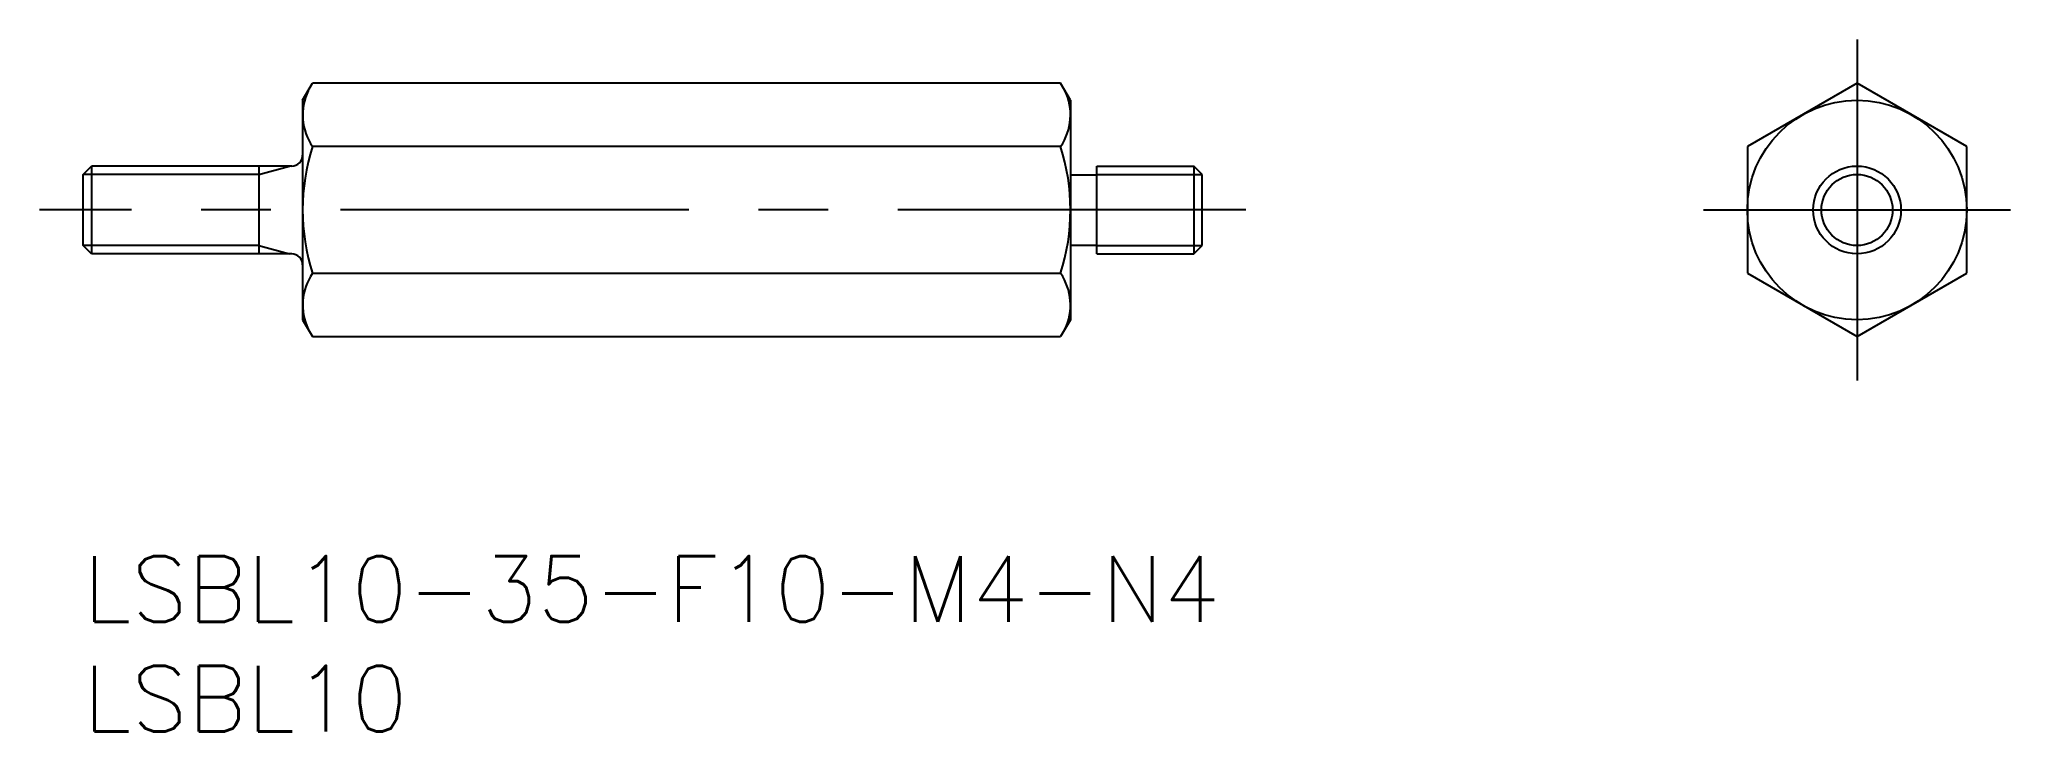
# Model space of a CAD drawing. Extents: x -2 to 87.9, y -8 to 23.5.
import ezdxf

# ---------------------------------------------------------------- set-up
doc = ezdxf.new("R2010")
doc.units = 0
doc.header["$LTSCALE"] = 0.5
doc.linetypes.add('CENTER', pattern=[50.8, 31.75, -6.35, 6.35, -6.35])
for name, color, linetype in [('MSM_CENTER', 1, 'CENTER'), ('MSM_CONTINUOUS', 7, 'CONTINUOUS'), ('MSM_NARROW', 5, 'CONTINUOUS'), ('MSM_PART_NUMBER', 7, 'CONTINUOUS')]:
    doc.layers.add(name, color=color, linetype=linetype)
doc.styles.get("Standard").update_dxf_attribs({"font": 'txt.shx', "height": 3, "bigfont": 'bigfont.shx'})

# ---------------------------------------------------------------- blocks, each defined once
blk = doc.blocks.new('*U4')
at = {"layer": 'MSM_PART_NUMBER'}
blk.add_text('LSBL10-35-F10-M4-N4', height=3, dxfattribs=at).set_placement((0, -3))
blk = doc.blocks.new('*U5')
at = {"layer": 'MSM_PART_NUMBER'}
blk.add_text('LSBL10', height=3, dxfattribs=at).set_placement((0, -8))

msp = doc.modelspace()

# ---------------------------------------------------------------- linework, layer by layer
at = {"layer": 'MSM_CENTER'}
for p, q in [((80.856, 23.547), (80.856, 8)), ((53, 15.774), (-2, 15.774)), ((73.856, 15.774), (87.856, 15.774))]:
    msp.add_line(p, q, dxfattribs=at)
at = {"layer": 'MSM_CONTINUOUS'}
for p, q in [((10, 20.774), (10.447, 21.547)), ((10, 20.774), (10, 10.774)), ((44.553, 21.547), (10.447, 21.547)), ((45, 20.774), (44.553, 21.547)), ((45, 20.774), (45, 10.774)), ((80.856, 21.547), (75.856, 18.66)), ((85.856, 18.66), (80.856, 21.547)), ((44.553, 18.66), (10.447, 18.66)), ((75.856, 18.66), (75.856, 12.887)), ((85.856, 12.887), (85.856, 18.66)), ((0, 17.395), (0.379, 17.774)), ((0, 14.153), (0, 17.395)), ((9.5, 17.774), (0.379, 17.774)), ((0.379, 17.774), (0.379, 13.774)), ((8, 17.774), (8, 13.774)), ((45, 17.374), (46.2, 17.374)), ((46.2, 17.774), (50.621, 17.774)), ((46.2, 13.774), (46.2, 17.774)), ((51, 17.395), (50.621, 17.774)), ((50.621, 17.774), (50.621, 13.774)), ((51, 14.153), (51, 17.395)), ((0.379, 13.774), (0, 14.153)), ((9.5, 13.774), (0.379, 13.774)), ((45, 14.174), (46.2, 14.174)), ((46.2, 13.774), (50.621, 13.774)), ((50.621, 13.774), (51, 14.153)), ((10.447, 12.887), (44.553, 12.887)), ((75.856, 12.887), (80.856, 10)), ((80.856, 10), (85.856, 12.887)), ((10, 10.774), (10.447, 10)), ((10.447, 10), (44.553, 10)), ((45, 10.774), (44.553, 10))]:
    msp.add_line(p, q, dxfattribs=at)
for radius in [5, 2]:
    msp.add_circle((80.856, 15.774), radius, dxfattribs=at)
for centre, radius, start, end in [((12.556, 20.104), 2.556, 154.38425, 214.38425), ((42.444, 20.104), 2.556, 325.61575, 25.61575), ((9.5, 18.274), 0.5, 270, 0), ((19.553, 15.774), 9.553, 162.41205, 197.58795), ((35.447, 15.774), 9.553, 342.41205, 17.58795), ((9.5, 13.274), 0.5, 0, 90), ((12.556, 11.443), 2.556, 145.61575, 205.61575), ((42.444, 11.443), 2.556, 334.38425, 34.38425)]:
    msp.add_arc(centre, radius, start, end, dxfattribs=at)
at = {"layer": 'MSM_NARROW'}
for p, q in [((8, 17.395), (0, 17.395)), ((8, 17.395), (9.4, 17.774)), ((46.2, 17.395), (51, 17.395)), ((8, 14.153), (0, 14.153)), ((8, 14.153), (9.4, 13.774)), ((46.2, 14.153), (51, 14.153))]:
    msp.add_line(p, q, dxfattribs=at)
msp.add_circle((80.856, 15.774), 1.621, dxfattribs=at)

# ---------------------------------------------------------------- block references
at = {"layer": 'MSM_CONTINUOUS'}
for name in ['*U4', '*U5']:
    msp.add_blockref(name, (0, 0), dxfattribs=at)

doc.saveas('drawing.dxf')
